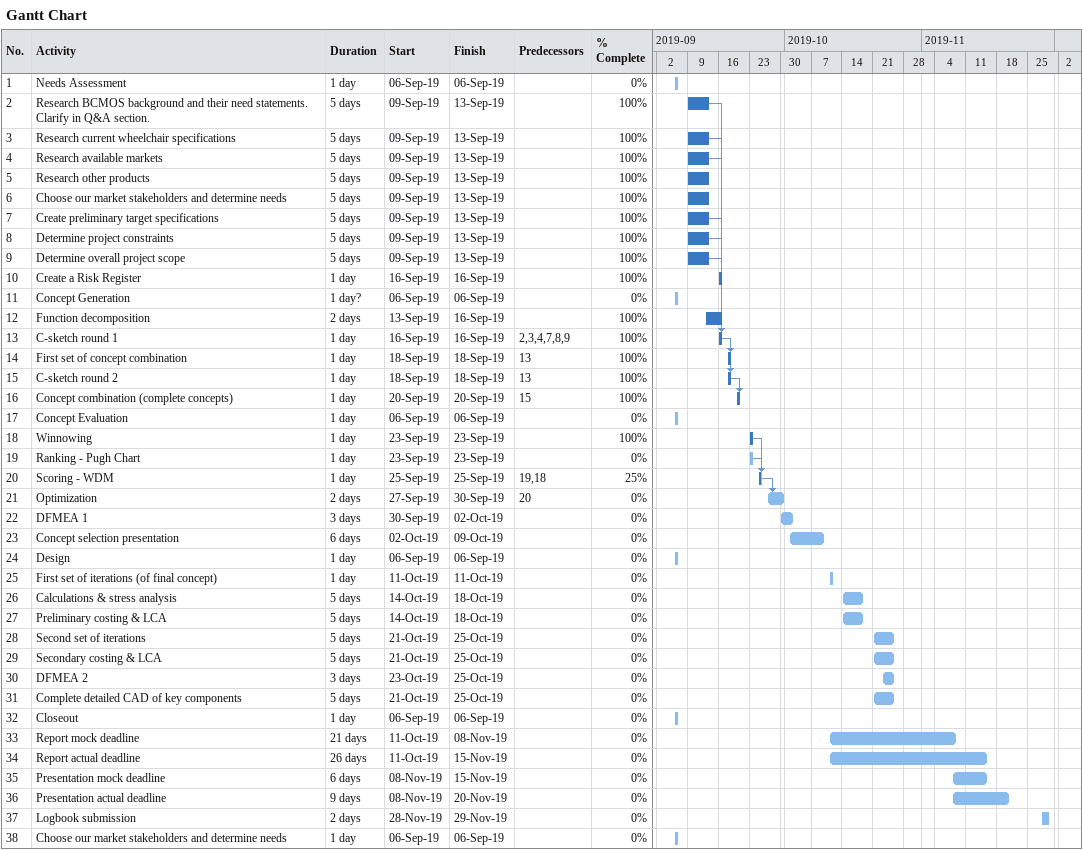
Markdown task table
Gantt Chart

| ID | Task | Duration | Start | Finish | Predecessors | % complete |
|---|---|---|---|---|---|---|
| 1 | Needs Assessment | 1d | 2019-09-06 | 2019-09-06 |  | 0 |
| 2 | Research BCMOS background and their need statements. Clarify in Q&A section. | 5d | 2019-09-09 | 2019-09-13 |  | 100 |
| 3 | Research current wheelchair specifications | 5d | 2019-09-09 | 2019-09-13 |  | 100 |
| 4 | Research available markets | 5d | 2019-09-09 | 2019-09-13 |  | 100 |
| 5 | Research other products | 5d | 2019-09-09 | 2019-09-13 |  | 100 |
| 6 | Choose our market stakeholders and determine needs | 5d | 2019-09-09 | 2019-09-13 |  | 100 |
| 7 | Create preliminary target specifications | 5d | 2019-09-09 | 2019-09-13 |  | 100 |
| 8 | Determine project constraints | 5d | 2019-09-09 | 2019-09-13 |  | 100 |
| 9 | Determine overall project scope | 5d | 2019-09-09 | 2019-09-13 |  | 100 |
| 10 | Create a Risk Register | 1d | 2019-09-16 | 2019-09-16 |  | 100 |
| 11 | Concept Generation | 1d? | 2019-09-06 | 2019-09-06 |  | 0 |
| 12 | Function decomposition | 2d | 2019-09-13 | 2019-09-16 |  | 100 |
| 13 | C-sketch round 1 | 1d | 2019-09-16 | 2019-09-16 | 2, 3, 4, 7, 8, 9 | 100 |
| 14 | First set of concept combination | 1d | 2019-09-18 | 2019-09-18 | 13 | 100 |
| 15 | C-sketch round 2 | 1d | 2019-09-18 | 2019-09-18 | 13 | 100 |
| 16 | Concept combination (complete concepts) | 1d | 2019-09-20 | 2019-09-20 | 15 | 100 |
| 17 | Concept Evaluation | 1d | 2019-09-06 | 2019-09-06 |  | 0 |
| 18 | Winnowing | 1d | 2019-09-23 | 2019-09-23 |  | 100 |
| 19 | Ranking - Pugh Chart | 1d | 2019-09-23 | 2019-09-23 |  | 0 |
| 20 | Scoring - WDM | 1d | 2019-09-25 | 2019-09-25 | 19, 18 | 25 |
| 21 | Optimization | 2d | 2019-09-27 | 2019-09-30 | 20 | 0 |
| 22 | DFMEA 1 | 3d | 2019-09-30 | 2019-10-02 |  | 0 |
| 23 | Concept selection presentation | 6d | 2019-10-02 | 2019-10-09 |  | 0 |
| 24 | Design | 1d | 2019-09-06 | 2019-09-06 |  | 0 |
| 25 | First set of iterations (of final concept) | 1d | 2019-10-11 | 2019-10-11 |  | 0 |
| 26 | Calculations & stress analysis | 5d | 2019-10-14 | 2019-10-18 |  | 0 |
| 27 | Preliminary costing & LCA | 5d | 2019-10-14 | 2019-10-18 |  | 0 |
| 28 | Second set of iterations | 5d | 2019-10-21 | 2019-10-25 |  | 0 |
| 29 | Secondary costing & LCA | 5d | 2019-10-21 | 2019-10-25 |  | 0 |
| 30 | DFMEA 2 | 3d | 2019-10-23 | 2019-10-25 |  | 0 |
| 31 | Complete detailed CAD of key components | 5d | 2019-10-21 | 2019-10-25 |  | 0 |
| 32 | Closeout | 1d | 2019-09-06 | 2019-09-06 |  | 0 |
| 33 | Report mock deadline | 21d | 2019-10-11 | 2019-11-08 |  | 0 |
| 34 | Report actual deadline | 26d | 2019-10-11 | 2019-11-15 |  | 0 |
| 35 | Presentation mock deadline | 6d | 2019-11-08 | 2019-11-15 |  | 0 |
| 36 | Presentation actual deadline | 9d | 2019-11-08 | 2019-11-20 |  | 0 |
| 37 | Logbook submission | 2d | 2019-11-28 | 2019-11-29 |  | 0 |
| 38 | Choose our market stakeholders and determine needs | 1d | 2019-09-06 | 2019-09-06 |  | 0 |
